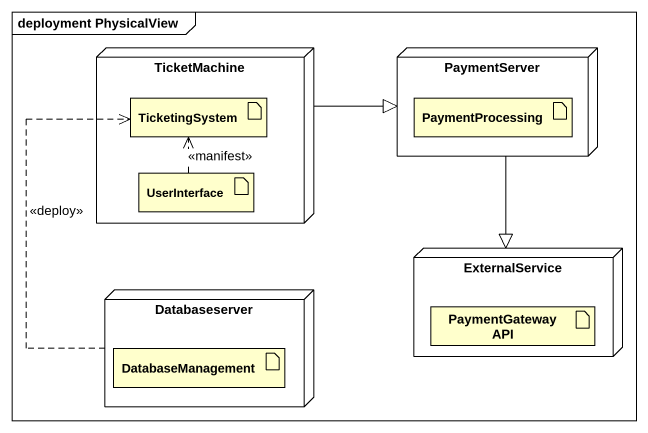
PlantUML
@startuml
mainframe deployment PhysicalView
node TicketMachine {
  artifact TicketingSystem
  artifact UserInterface
}
node PaymentServer {
  artifact PaymentProcessing
}
node ExternalService {
  artifact "PaymentGateway API" as PaymentGateway_API
}
node Databaseserver {
  artifact DatabaseManagement
}
TicketMachine -right-|> PaymentServer
PaymentServer --|> ExternalService
UserInterface .up.> TicketingSystem : <<manifest>>
Databaseserver .up.> TicketingSystem : <<deploy>>
@enduml
